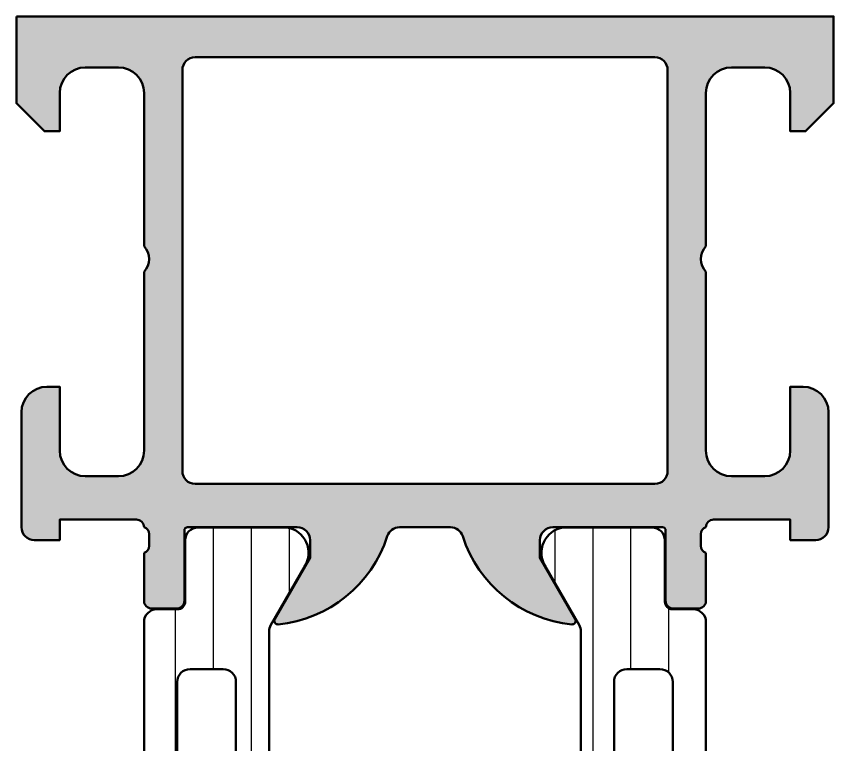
# Model space of a CAD drawing. Extents: x 0 to 76, y 0 to 84.8.
# Drawn here: x 22 to 54, y 56.29 to 84.8 of the extents above; entities that cross this region are included whole.
import ezdxf

# ---------------------------------------------------------------- set-up
doc = ezdxf.new("R2010")
doc.units = 0
for name, color, linetype, lineweight in [('0S-Alu contour', 7, 'Continuous', 50), ('0S-Alu hatch', 252, 'Continuous', 25), ('0S-Plastic contour', 254, 'Continuous', 50), ('0S-Plastic hatch', 253, 'Continuous', 25)]:
    doc.layers.add(name, color=color, linetype=linetype, lineweight=lineweight)
pattern_1 = [(90, (0, 0), (-1.4859, 0), [])]

# ---------------------------------------------------------------- blocks, each defined once
blk = doc.blocks.new('346720__4422668B_39AB_4146_8BAF_F5D1CC1859E6_')
at = {"layer": '0S-Alu hatch'}
h = blk.add_hatch(color=256, dxfattribs=at)
edge = h.paths.add_edge_path()
edge.add_line((21.99997015381813, 84.8), (21.99997015381813, 81.39996800422595))
edge.add_line((21.99997015381813, 81.39996800422595), (23.09994573975565, 80.29999217986988))
edge.add_line((23.09994573975565, 80.29999217986988), (23.69992132569314, 80.29999217986988))
edge.add_line((23.69992132569314, 80.29999217986988), (23.69992132569314, 81.80045018196031))
edge.add_ellipse((24.70000772496869, 81.80035615260196), major_axis=(-1.00008640369593, 0), ratio=1, start_angle=270.00494988615924, end_angle=359.99461298015063, ccw=False)
edge.add_line((24.69992132569315, 82.8004425525658), (25.99997015381814, 82.8004425525658))
edge.add_ellipse((25.9999153451299, 81.80038774426662), major_axis=(-1.00005480980111, 0), ratio=1, start_angle=180.002703004082, end_angle=269.99685986559155, ccw=False)
edge.add_line((26.99997015381814, 81.80043492317321), (26.99997015381814, 75.79999599456714))
edge.add_ellipse((26.47513081349977, 75.29999599456714), major_axis=(-0.7248836686985138, 0), ratio=1, start_angle=136.388423263687, end_angle=223.611576736313, ccw=False)
edge.add_line((26.99997015381814, 74.79999599456714), (26.99997015381814, 67.79999694824146))
edge.add_ellipse((25.99991135608916, 67.80005574597044), major_axis=(-1.000058799457467, 0), ratio=1, start_angle=90.003368663642, end_angle=179.996631336242, ccw=False)
edge.add_line((25.99997015381814, 66.79999694824146), (24.69992132569314, 66.79999694824146))
edge.add_ellipse((24.70000879626208, 67.8000844188104), major_axis=(-1.000087474394158, 0), ratio=1, start_angle=0.005011256110094564, end_angle=89.99498874391873, ccw=False)
edge.add_line((23.69992132569314, 67.79999694824096), (23.69992132569314, 70.29999599456714))
edge.add_line((23.69992132569314, 70.29999599456714), (23.19992132569313, 70.29999599456714))
edge.add_arc((23.20000879626209, 69.2999085239982), 1.000087474394163, 90.00501125608243, 179.9949887438899)
edge.add_line((22.19992132569314, 69.29999599456762), (22.1999823608494, 64.79999694824146))
edge.add_arc((22.69995162022874, 64.79997383660447), 0.499969259913529, 179.9973514386468, 270.0035228322333)
edge.add_line((22.69998236084941, 64.30000457763597), (23.69998236084938, 64.29999694824147))
edge.add_line((23.69998236084938, 64.29999694824147), (23.69998236084938, 65.09999237060474))
edge.add_line((23.69998236084938, 65.09999237060474), (26.70034399415018, 65.09999237060474))
edge.add_ellipse((26.70034399415021, 64.79999966585629), major_axis=(-0.2999927047484476, 0), ratio=1, start_angle=180, end_angle=270.0000000000054, ccw=False)
edge.add_ellipse((26.92150025235561, 64.5324790738632), major_axis=(-0.2788950563274072, 0), ratio=1, start_angle=178.8354106259004, end_angle=253.5801235805062, ccw=False)
edge.add_line((27.20033769889862, 64.52681066586482), (27.20033769889862, 64.0732166658648))
edge.add_ellipse((26.92146960325546, 64.06755600638773), major_axis=(-0.2789255417371366, 0), ratio=1, start_angle=106.4245945553536, end_angle=181.1628700728897, ccw=False)
edge.add_line((27.00033669889862, 63.8000126658648), (27.00033669889863, 61.92000166585629))
edge.add_arc((27.30033669889863, 61.92000166585629), 0.3000000000000007, 180, 270)
edge.add_line((27.30033669889863, 61.62000166585629), (28.28031101794141, 61.62000166585629))
edge.add_arc((28.28031101794142, 61.92000166585629), 0.2999999999999971, 269.9999999999993, 360)
edge.add_line((28.58031101794141, 61.92000166585629), (28.58031101794141, 64.67999966585629))
edge.add_ellipse((28.70031101794151, 64.67999966585629), major_axis=(-0.1200000000001005, 0), ratio=1, start_angle=269.008246278658, end_angle=360, ccw=False)
edge.add_line((28.70238803835717, 64.7999816894524), (33.00034399415017, 64.7999816894524))
edge.add_ellipse((33.00034399415018, 64.29998168945241), major_axis=(-0.4999999999999858, 0), ratio=1, start_angle=180, end_angle=270.0000000000008, ccw=False)
edge.add_line((33.50034399415017, 64.2999816894524), (33.50034399415017, 63.59998168945239))
edge.add_line((33.50034399415017, 63.59998168945239), (32.11884853652781, 61.20716136642485))
edge.add_arc((32.23846377879847, 61.13810147410069), 0.1381197846482961, 149.9999999999977, 275.6225775507925)
edge.add_arc((31.76212075297637, 65.9765905513002), 5.000000000000002, 275.6225775507935, 342.25158364393)
edge.add_ellipse((37.00034399415014, 64.29998168945242), major_axis=(-0.4999999999999569, 0), ratio=1, start_angle=269.99999999999676, end_angle=342.2515836439315, ccw=False)
edge.add_line((37.00034399415017, 64.7999816894524), (39.00034399415017, 64.7999816894524))
edge.add_ellipse((39.00034399415013, 64.29998168945241), major_axis=(-0.4999999999999858, 0), ratio=1, start_angle=197.7484163560639, end_angle=269.9999999999951, ccw=False)
edge.add_arc((44.23856723532392, 65.9765905513002), 5.000000000000007, 197.7484163560706, 264.3774224492071)
edge.add_arc((43.76222420950186, 61.13810147410069), 0.1381197846483014, 264.3774224492111, 390.0000000000023)
edge.add_line((43.88183945177252, 61.20716136642485), (42.50034399415016, 63.5999816894524))
edge.add_line((42.50034399415016, 63.5999816894524), (42.50034399415016, 64.2999816894524))
edge.add_ellipse((43.00034399415016, 64.29998168945241), major_axis=(-0.4999999999999929, 0), ratio=1, start_angle=269.9999999999992, end_angle=360, ccw=False)
edge.add_line((43.00034399415017, 64.7999816894524), (47.29829994994317, 64.7999816894524))
edge.add_ellipse((47.30037697035884, 64.67999966585629), major_axis=(-0.1200000000001009, 0), ratio=1, start_angle=180, end_angle=270.9917537213454, ccw=False)
edge.add_line((47.42037697035893, 64.67999966585629), (47.42037697035892, 61.92000166585629))
edge.add_arc((47.72037697035893, 61.92000166585629), 0.2999999999999971, 180, 270)
edge.add_line((47.72037697035893, 61.62000166585629), (48.70035128940172, 61.62000166585629))
edge.add_arc((48.70035128940172, 61.92000166585629), 0.2999999999999971, 270, 360)
edge.add_line((49.00035128940172, 61.92000166585629), (49.00035128940172, 63.8000126658648))
edge.add_ellipse((49.07921838504488, 64.06755600638776), major_axis=(-0.2789255417371648, 0), ratio=1, start_angle=-1.1628700728833792, end_angle=73.57540544464592, ccw=False)
edge.add_line((48.80035028940171, 64.0732166658648), (48.80035028940172, 64.5268106658648))
edge.add_ellipse((49.07918773594467, 64.53247907386319), major_axis=(-0.2788950563273386, 0), ratio=1, start_angle=-73.58012358051269, end_angle=1.1645893741003874, ccw=False)
edge.add_ellipse((49.30034399415019, 64.79999966585622), major_axis=(-0.2999927047485116, 0), ratio=1, start_angle=270.0000000000041, end_angle=360, ccw=False)
edge.add_line((49.30034399415017, 65.09999237060474), (52.29998774910928, 65.09999237060474))
edge.add_line((52.29998774910928, 65.09999237060474), (52.29998774910928, 64.29999694824146))
edge.add_line((52.29998774910928, 64.29999694824146), (53.29998780871392, 64.30000457763599))
edge.add_arc((53.30001853235962, 64.7999738386792), 0.4999692619872125, 269.9964791130871, 360.0026483238301)
edge.add_line((53.79998779381276, 64.79999694824247), (53.80004882896901, 69.29999599456714))
edge.add_arc((52.79996136181542, 69.29990852740964), 1.000087470978506, 0.0050110606829167, 89.9949915006661)
edge.add_line((52.80004878426552, 70.29999599456714), (52.30004878426552, 70.29999599456714))
edge.add_line((52.30004878426552, 70.29999599456714), (52.30004878426552, 67.79999694824146))
edge.add_ellipse((51.29996131369658, 67.8000844188104), major_axis=(-1.000087474394165, 0), ratio=1, start_angle=90.00501125608218, end_angle=179.99498874389, ccw=False)
edge.add_line((51.30004878426553, 66.79999694824146), (50.0000001945591, 66.79999694824146))
edge.add_ellipse((50.00005899228808, 67.80005574597044), major_axis=(-1.000058799457467, 0), ratio=1, start_angle=0.0033686637580103707, end_angle=89.9966313363584, ccw=False)
edge.add_line((49.0000001945591, 67.79999694823942), (49.00000019455911, 74.79999599456714))
edge.add_ellipse((49.52483953487746, 75.29999599456714), major_axis=(-0.7248836686985038, 0), ratio=1, start_angle=-43.61157673631379, end_angle=43.61157673631379, ccw=False)
edge.add_line((49.00000019455911, 75.79999599456714), (49.00000019455911, 81.80043492317127))
edge.add_ellipse((50.00005500324735, 81.80038774426662), major_axis=(-1.000054809801103, 0), ratio=1, start_angle=270.0031401344082, end_angle=359.997296995918, ccw=False)
edge.add_line((50.0000001945591, 82.8004425525658), (51.30004878426553, 82.8004425525658))
edge.add_ellipse((51.29996238498996, 81.80035615260196), major_axis=(-1.000086403695928, 0), ratio=1, start_angle=180.0053870199847, end_angle=269.99505011383974, ccw=False)
edge.add_line((52.30004878426552, 81.80045018196121), (52.30004878426552, 80.29999217986988))
edge.add_line((52.30004878426552, 80.29999217986988), (52.90002437020302, 80.29999217986988))
edge.add_line((52.90002437020302, 80.29999217986988), (54, 81.39996800422595))
edge.add_line((54, 81.39996800422595), (54, 84.8))
edge.add_line((54, 84.8), (21.99997015381813, 84.8))
edge = h.paths.add_edge_path()
edge.add_ellipse((28.99998815347482, 82.69999120329975), major_axis=(-0.500002740875127, 0), ratio=1, start_angle=270.00031407857136, end_angle=359.99968592151924, ccw=False)
edge.add_line((28.9999854126072, 83.19999394416736), (46.99998493577004, 83.19999394416737))
edge.add_ellipse((46.99998219490243, 82.69999120329975), major_axis=(-0.5000027408751199, 0), ratio=1, start_angle=180.0003140784808, end_angle=269.99968592142943, ccw=False)
edge.add_line((47.49998493577004, 82.69999394416736), (47.49998493577004, 66.99999389648443))
edge.add_ellipse((46.99998219490243, 66.99999663735124), major_axis=(-0.5000027408751199, 0), ratio=1, start_angle=90.00031407857063, end_angle=179.9996859215194, ccw=False)
edge.add_line((46.99998493577004, 66.49999389648364), (28.9999854126072, 66.49999389648364))
edge.add_ellipse((28.99998815347482, 66.99999663735126), major_axis=(-0.500002740875127, 0), ratio=1, start_angle=0.00031407848081244083, end_angle=89.9996859214279, ccw=False)
edge.add_line((28.4999854126072, 66.99999389648364), (28.4999854126072, 82.69999394416656))
at = {"layer": '0S-Alu contour', "color": 7}
for points in [[(21.99997015381813, 84.8), (21.99997015381813, 81.39996800422595), (23.09994573975565, 80.29999217986988), (23.69992132569314, 80.29999217986988), (23.69992132569314, 81.80045018196031)], [(52.30004878426552, 81.80045018196121), (52.30004878426552, 80.29999217986988), (52.90002437020302, 80.29999217986988), (54, 81.39996800422595), (54, 84.8), (21.99997015381813, 84.8)], [(28.9999854126072, 83.19999394416736), (46.99998493577004, 83.19999394416737)], [(24.69992132569315, 82.8004425525658), (25.99997015381814, 82.8004425525658)], [(28.4999854126072, 66.99999389648364), (28.4999854126072, 82.69999394416656)], [(47.49998493577004, 82.69999394416736), (47.49998493577004, 66.99999389648443)], [(50.0000001945591, 82.8004425525658), (51.30004878426553, 82.8004425525658)], [(26.99997015381814, 81.80043492317321), (26.99997015381814, 75.79999599456714)], [(49.00000019455911, 75.79999599456714), (49.00000019455911, 81.80043492317127)], [(26.99997015381814, 74.79999599456714), (26.99997015381814, 67.79999694824146)], [(49.0000001945591, 67.79999694823942), (49.00000019455911, 74.79999599456714)], [(23.69992132569314, 67.79999694824096), (23.69992132569314, 70.29999599456714), (23.19992132569313, 70.29999599456714)], [(52.80004878426552, 70.29999599456714), (52.30004878426552, 70.29999599456714), (52.30004878426552, 67.79999694824146)], [(22.19992132569314, 69.29999599456762), (22.1999823608494, 64.79999694824146)], [(53.79998779381276, 64.79999694824247), (53.80004882896901, 69.29999599456714)], [(25.99997015381814, 66.79999694824146), (24.69992132569314, 66.79999694824146)], [(51.30004878426553, 66.79999694824146), (50.0000001945591, 66.79999694824146)], [(46.99998493577004, 66.49999389648364), (28.9999854126072, 66.49999389648364)], [(22.69998236084941, 64.30000457763597), (23.69998236084938, 64.29999694824147), (23.69998236084938, 65.09999237060474), (26.70034399415018, 65.09999237060474)], [(49.30034399415017, 65.09999237060474), (52.29998774910928, 65.09999237060474), (52.29998774910928, 64.29999694824146), (53.29998780871392, 64.30000457763599)], [(28.58031101794141, 61.92000166585629), (28.58031101794141, 64.67999966585629)], [(28.70238803835717, 64.7999816894524), (33.00034399415017, 64.7999816894524)], [(37.00034399415017, 64.7999816894524), (39.00034399415017, 64.7999816894524)], [(43.00034399415017, 64.7999816894524), (47.29829994994317, 64.7999816894524)], [(47.42037697035893, 64.67999966585629), (47.42037697035892, 61.92000166585629)], [(27.20033769889862, 64.52681066586482), (27.20033769889862, 64.0732166658648)], [(48.80035028940171, 64.0732166658648), (48.80035028940172, 64.5268106658648)], [(33.50034399415017, 64.2999816894524), (33.50034399415017, 63.59998168945239), (32.11884853652781, 61.20716136642485)], [(43.88183945177252, 61.20716136642485), (42.50034399415016, 63.5999816894524), (42.50034399415016, 64.2999816894524)], [(27.00033669889862, 63.8000126658648), (27.00033669889863, 61.92000166585629)], [(49.00035128940172, 61.92000166585629), (49.00035128940172, 63.8000126658648)], [(27.30033669889863, 61.62000166585629), (28.28031101794141, 61.62000166585629)], [(47.72037697035893, 61.62000166585629), (48.70035128940172, 61.62000166585629)]]:
    blk.add_lwpolyline(points, dxfattribs=at)
at = {"layer": '0S-Alu contour', "color": 7, "extrusion": (0, 0, -1)}
for centre, radius, start, end in [((-28.99998815347482, 82.69999120329975), 0.500002740875127, 0.0003140784807261, 89.99968592142865), ((-46.99998219490243, 82.69999120329975), 0.5000027408751199, 90.00031407857054, 179.9996859215192), ((-24.70000772496869, 81.80035615260196), 1.00008640369593, 0.0053870198493499, 89.99505011384076), ((-25.9999153451299, 81.80038774426662), 1.00005480980111, 90.00314013440845, 179.997296995918), ((-50.00005500324735, 81.80038774426662), 1.000054809801103, 0.0027030040819815, 89.99685986559176), ((-51.29996238498996, 81.80035615260196), 1.000086403695928, 90.00494988616028, 179.9946129800153), ((-26.47513081349977, 75.29999599456714), 0.7248836686985141, 136.388423263687, 223.6115767363131), ((-49.52483953487746, 75.29999599456714), 0.7248836686985038, 316.3884232636862, 43.61157673631377), ((-24.70000879626208, 67.8000844188104), 1.000087474394158, 270.0050112560814, 359.9949887438899), ((-25.99991135608916, 67.80005574597044), 1.000058799457467, 180.003368663758, 269.996631336358), ((-50.00005899228808, 67.80005574597044), 1.000058799457467, 270.0033686636416, 359.996631336242), ((-51.29996131369658, 67.8000844188104), 1.000087474394165, 180.0050112561101, 269.9949887439178), ((-28.99998815347482, 66.99999663735126), 0.500002740875127, 270.0003140785721, 359.9996859215192), ((-46.99998219490243, 66.99999663735124), 0.5000027408751199, 180.0003140784807, 269.9996859214294), ((-26.70034399415021, 64.79999966585629), 0.2999927047484476, 89.99999999999459, 180), ((-49.30034399415019, 64.79999966585622), 0.2999927047485116, 0, 89.99999999999594), ((-26.92150025235561, 64.5324790738632), 0.2788950563274072, 106.4198764194938, 181.1645893740997), ((-28.70031101794151, 64.67999966585629), 0.1200000000001005, 0, 90.99175372134201), ((-33.00034399415018, 64.29998168945241), 0.4999999999999858, 89.9999999999992, 180), ((-37.00034399415014, 64.29998168945242), 0.4999999999999569, 17.74841635606847, 90.00000000000325), ((-39.00034399415013, 64.29998168945241), 0.4999999999999858, 90.00000000000487, 162.2515836439361), ((-43.00034399415016, 64.29998168945241), 0.4999999999999929, 0, 90.00000000000081), ((-47.30037697035884, 64.67999966585629), 0.1200000000001009, 89.00824627865461, 180), ((-49.07918773594467, 64.53247907386319), 0.2788950563273386, 358.8354106258996, 73.5801235805127), ((-26.92146960325546, 64.06755600638773), 0.2789255417371366, 178.8371299271103, 253.5754054446464), ((-49.07921838504488, 64.06755600638776), 0.2789255417371648, 286.4245945553541, 1.162870072883403)]:
    blk.add_arc(centre, radius, start, end, dxfattribs=at)
at = {"layer": '0S-Alu contour', "color": 7}
for centre, radius, start, end in [((23.20000879626209, 69.2999085239982), 1.000087474394163, 90.00501125608243, 179.9949887438899), ((52.79996136181542, 69.29990852740964), 1.000087470978506, 0.0050110606829167, 89.9949915006661), ((22.69995162022874, 64.79997383660447), 0.499969259913529, 179.9973514386468, 270.0035228322333), ((53.30001853235962, 64.7999738386792), 0.4999692619872125, 269.9964791130871, 0.0026483238301195), ((31.76212075297637, 65.9765905513002), 5.000000000000002, 275.6225775507935, 342.25158364393), ((44.23856723532392, 65.9765905513002), 5.000000000000007, 197.7484163560706, 264.3774224492071), ((27.30033669889863, 61.92000166585629), 0.3000000000000007, 180, 270), ((28.28031101794142, 61.92000166585629), 0.2999999999999971, 269.9999999999993, 0), ((47.72037697035893, 61.92000166585629), 0.2999999999999971, 180, 270), ((48.70035128940172, 61.92000166585629), 0.2999999999999971, 270, 0), ((32.23846377879847, 61.13810147410069), 0.1381197846482961, 149.9999999999977, 275.6225775507925), ((43.76222420950186, 61.13810147410069), 0.1381197846483014, 264.3774224492111, 30.00000000000228)]:
    blk.add_arc(centre, radius, start, end, dxfattribs=at)
blk = doc.blocks.new('284043__C28362EA_06DC_44C6_A4C4_F25990071336___A6CBD9E6_60FF_4466_8C87_4C7760995393_')
at = {"layer": '0S-Plastic hatch'}
h = blk.add_hatch(dxfattribs=at)
h.set_pattern_fill('ANSI31', color=256, scale=0.4680000000000001, angle=45, style=0)
h.set_pattern_definition(pattern_1)
edge = h.paths.add_edge_path()
edge.add_line((26.99888731070525, 61.08986397733502), (27, 21.00985959201421))
edge.add_arc((27.49999732085985, 21.00987502339851), 0.4999973210979823, 180.001768315893, 270.0023822799112)
edge.add_line((27.50001811006254, 20.50987770273273), (28.31034944287745, 20.50990632915092))
edge.add_ellipse((28.31036030911176, 20.20990632934771), major_axis=(-0.3000000000000041, 0), ratio=1, start_angle=180.0020752978986, end_angle=270.00207529788406, ccw=False)
edge.add_line((28.61036030891497, 20.2099171955821), (28.61011528833415, 17.80991880219655))
edge.add_arc((29.11011126554038, 17.80993427281631), 0.4999959774455781, 180.0017728167248, 270.0023777790721)
edge.add_line((29.11013201541029, 17.30993829580129), (32.58667351121613, 17.31006494326537))
edge.add_arc((32.44432701033435, 18.29987786273608), 0.99999607092448, 278.1836833497857, 392.7290913977266)
edge.add_line((33.28556007655461, 18.84054325848661), (31.9670076470982, 21.12415234773598))
edge.add_ellipse((32.40001130835028, 21.37416800593038), major_axis=(-0.5000000000000807, 0), ratio=1, start_angle=0.0021352027151237962, end_angle=30.002071897229428, ccw=False)
edge.add_line((31.90001130869739, 21.37414937277159), (31.89892499626632, 60.72592916200743))
edge.add_ellipse((32.39892499595703, 60.72594674962925), major_axis=(-0.5000000000000324, 0), ratio=1, start_angle=-29.997921301461417, end_angle=0.002015393048509395, ccw=False)
edge.add_line((31.96590322431634, 60.97593103970604), (33.28429022210339, 63.25963564096112))
edge.add_arc((32.4430179914446, 63.8002400950556), 0.999996070924482, 327.2750591980466, 441.8204672459869)
edge.add_line((32.58529278835882, 64.79006332373201), (29.10875129255297, 64.78993667626791))
edge.add_arc((29.10876676317272, 64.2899406990617), 0.4999959774455604, 90.00177281669951, 180.0023777790715)
edge.add_line((28.60877078615772, 64.28991994919178), (28.60918966637052, 61.88992157985331))
edge.add_ellipse((28.30918966656732, 61.88991071361898), major_axis=(-0.2999999999999899, 0), ratio=1, start_angle=90.00207529788412, end_angle=180.0020752978986, ccw=False)
edge.add_line((28.30920053280163, 61.58991071381578), (27.49886919998673, 61.58988208739758))
edge.add_arc((27.49888463137103, 61.08988476653774), 0.4999973210979694, 90.00176831586008, 180.0023822800018)
edge = h.paths.add_edge_path()
edge.add_line((28.29946205385693, 48.24110931909853), (28.29946205385693, 58.74862950800872))
edge.add_ellipse((28.79944679506786, 58.74862950801391), major_axis=(-0.4999847412109306, 0), ratio=1, start_angle=269.9999999999992, end_angle=360, ccw=False)
edge.add_line((28.79944679506787, 59.24861424922484), (30.09945747622021, 59.24861424922484))
edge.add_ellipse((30.09945747622022, 58.74859899043578), major_axis=(-0.5000152587890554, 0), ratio=1, start_angle=180, end_angle=270.0000000000008, ccw=False)
edge.add_line((30.59947273500928, 58.74859899043059), (30.59947273500927, 48.24110931910606))
edge.add_ellipse((30.09947637436595, 48.24110567974699), major_axis=(-0.4999963606565682, 0), ratio=1, start_angle=89.9995829574089, end_angle=180.0004170428646, ccw=False)
edge.add_line((30.09947273500927, 47.74110931910366), (28.79947862874136, 47.74110931910366))
edge.add_ellipse((28.79946205594455, 48.24110932091663), major_axis=(-0.5000000020876216, 0), ratio=1, start_angle=0, end_angle=90.00189910261582, ccw=False)
edge = h.paths.add_edge_path()
edge.add_line((28.29946205385692, 35.84110321558278), (28.29946205385693, 46.24110931909847))
edge.add_ellipse((28.79946205385693, 46.24110931910367), major_axis=(-0.5, 0), ratio=1, start_angle=270, end_angle=360, ccw=False)
edge.add_line((28.79946205385693, 46.74110931910367), (30.09947273500929, 46.74110931910367))
edge.add_ellipse((30.09947273500928, 46.24110931910368), major_axis=(-0.4999999999999894, 0), ratio=1, start_angle=180, end_angle=269.9999999999996, ccw=False)
edge.add_line((30.59947273500927, 46.24110931909848), (30.59947273500927, 35.84110321558801))
edge.add_ellipse((30.09947273500926, 35.84110321558801), major_axis=(-0.5000000000000142, 0), ratio=1, start_angle=90.000000001192, end_angle=180, ccw=False)
edge.add_line((30.09947273501966, 35.34110321558799), (28.79946205386733, 35.34110321558799))
edge.add_ellipse((28.79946205385691, 35.84110321558799), major_axis=(-0.5, 0), ratio=1, start_angle=0, end_angle=90.00000000119371, ccw=False)
edge = h.paths.add_edge_path()
edge.add_line((28.29946205384654, 23.35110931979698), (28.29946205384654, 33.84110321628124))
edge.add_ellipse((28.79946205600385, 33.84110321440379), major_axis=(-0.5000000021573073, 0), ratio=1, start_angle=269.9981009105044, end_angle=360, ccw=False)
edge.add_line((28.79947862868616, 34.34110321628644), (30.0994727349989, 34.34110321628646))
edge.add_ellipse((30.09947637435562, 33.84110685564319), major_axis=(-0.4999963606565109, 0), ratio=1, start_angle=179.9995829571355, end_angle=270.0004170425959, ccw=False)
edge.add_line((30.59947273499889, 33.84110321628643), (30.59947273499889, 23.35110931980457))
edge.add_ellipse((30.09947637435551, 23.3511056804455), major_axis=(-0.4999963606566215, 0), ratio=1, start_angle=89.9995829574151, end_angle=180.0004170428646, ccw=False)
edge.add_line((30.09947273499888, 22.85110931980213), (28.79947862873098, 22.85110931980213))
edge.add_ellipse((28.79946205593416, 23.3511093216151), major_axis=(-0.5000000020876207, 0), ratio=1, start_angle=0, end_angle=90.00189910261747, ccw=False)
at = {"layer": '0S-Alu contour', "color": 7}
for points in [[(28.79944679506787, 59.24861424922484), (30.09945747622021, 59.24861424922484)], [(28.29946205385693, 48.24110931909853), (28.29946205385693, 58.74862950800872)], [(30.59947273500928, 58.74859899043059), (30.59947273500927, 48.24110931910606)], [(30.09947273500927, 47.74110931910366), (28.79947862874136, 47.74110931910366)], [(28.79946205385693, 46.74110931910367), (30.09947273500929, 46.74110931910367)], [(28.29946205385692, 35.84110321558278), (28.29946205385693, 46.24110931909847)], [(30.59947273500927, 46.24110931909848), (30.59947273500927, 35.84110321558801)], [(30.09947273501966, 35.34110321558799), (28.79946205386733, 35.34110321558799)], [(28.79947862868616, 34.34110321628644), (30.0994727349989, 34.34110321628646)], [(28.29946205384654, 23.35110931979698), (28.29946205384654, 33.84110321628124)], [(30.59947273499889, 33.84110321628643), (30.59947273499889, 23.35110931980457)], [(30.09947273499888, 22.85110931980213), (28.79947862873098, 22.85110931980213)]]:
    blk.add_lwpolyline(points, dxfattribs=at)
at = {"layer": '0S-Alu contour', "color": 7, "extrusion": (0, 0, -1)}
for centre, radius, start, end in [((-28.79944679506786, 58.74862950801391), 0.4999847412109306, 0, 90.00000000000081), ((-30.09945747622022, 58.74859899043578), 0.5000152587890554, 89.9999999999992, 180), ((-28.79946205594455, 48.24110932091663), 0.5000000020876216, 269.9981008973842, 0), ((-30.09947637436595, 48.24110567974699), 0.4999963606565682, 179.9995829571354, 270.0004170425911), ((-28.79946205385693, 46.24110931910367), 0.5, 0, 90), ((-30.09947273500928, 46.24110931910368), 0.4999999999999894, 90.0000000000004, 180), ((-28.79946205385691, 35.84110321558799), 0.5, 269.9999999988063, 0), ((-30.09947273500926, 35.84110321558801), 0.5000000000000142, 180, 269.999999998808), ((-28.79946205600385, 33.84110321440379), 0.5000000021573073, 0, 90.00189908949562), ((-30.09947637435562, 33.84110685564319), 0.4999963606565109, 89.99958295740409, 180.0004170428646), ((-28.79946205593416, 23.3511093216151), 0.5000000020876207, 269.9981008973825, 0), ((-30.09947637435551, 23.3511056804455), 0.4999963606566215, 179.9995829571354, 270.0004170425849)]:
    blk.add_arc(centre, radius, start, end, dxfattribs=at)
at = {"layer": '0S-Plastic contour', "color": 7}
for points in [[(32.58529278835882, 64.79006332373201), (29.10875129255297, 64.78993667626791)], [(28.60877078615772, 64.28991994919178), (28.60918966637052, 61.88992157985331)], [(31.96590322431634, 60.97593103970604), (33.28429022210339, 63.25963564096112)], [(28.30920053280163, 61.58991071381578), (27.49886919998673, 61.58988208739758)], [(26.99888731070525, 61.08986397733502), (27, 21.00985959201421)], [(31.90001130869739, 21.37414937277159), (31.89892499626632, 60.72592916200743)], [(33.28556007655461, 18.84054325848661), (31.9670076470982, 21.12415234773598)], [(27.50001811006254, 20.50987770273273), (28.31034944287745, 20.50990632915092)], [(28.61036030891497, 20.2099171955821), (28.61011528833415, 17.80991880219655)], [(29.11013201541029, 17.30993829580129), (32.58667351121613, 17.31006494326537)]]:
    blk.add_lwpolyline(points, dxfattribs=at)
for centre, radius, start, end in [((29.10876676317272, 64.2899406990617), 0.4999959774455604, 90.00177281669951, 180.0023777790715), ((32.4430179914446, 63.8002400950556), 0.999996070924482, 327.2750591980466, 81.82046724598695), ((27.49888463137103, 61.08988476653774), 0.4999973210979694, 90.00176831586008, 180.0023822800018), ((27.49999732085985, 21.00987502339851), 0.4999973210979823, 180.001768315893, 270.0023822799112), ((32.44432701033435, 18.29987786273608), 0.99999607092448, 278.1836833497857, 32.72909139772663), ((29.11011126554038, 17.80993427281631), 0.4999959774455781, 180.0017728167248, 270.0023777790721)]:
    blk.add_arc(centre, radius, start, end, dxfattribs=at)
at = {"layer": '0S-Plastic contour', "color": 7, "extrusion": (0, 0, -1)}
for centre, radius, start, end in [((-28.30918966656732, 61.88991071361898), 0.2999999999999899, 179.9979247021014, 269.9979247021159), ((-32.39892499595703, 60.72594674962925), 0.5000000000000324, 359.9979846069515, 29.99792130146136), ((-32.40001130835028, 21.37416800593038), 0.5000000000000807, 329.9979281027706, 359.9978647972849), ((-28.31036030911176, 20.20990632934771), 0.3000000000000041, 89.99792470211591, 179.9979247021014)]:
    blk.add_arc(centre, radius, start, end, dxfattribs=at)
blk = doc.blocks.new('284043__C3A921E4_3674_4649_A752_D5283570AB9F___AE68AA11_C96F_4579_82CE_74C4E5304257_')
at = {"layer": '0S-Plastic hatch'}
h = blk.add_hatch(dxfattribs=at)
h.set_pattern_fill('ANSI31', color=256, scale=0.4680000000000001, angle=45, style=0)
h.set_pattern_definition(pattern_1)
edge = h.paths.add_edge_path()
edge.add_line((49.00111268929475, 61.08986397733502), (49.00000000000001, 21.00985959201421))
edge.add_ellipse((48.50000267914015, 21.00987502339852), major_axis=(-0.4999973210979907, 0), ratio=1, start_angle=89.99761772008958, end_angle=179.998231684107, ccw=False)
edge.add_line((48.49998188993747, 20.50987770273273), (47.68965055712256, 20.50990632915092))
edge.add_arc((47.68963969088823, 20.20990632934774), 0.2999999999999899, 89.99792470211251, 179.9979247021014)
edge.add_line((47.38963969108503, 20.20991719558212), (47.38988471166585, 17.80991880219655))
edge.add_ellipse((46.88988873445964, 17.80993427281628), major_axis=(-0.4999959774455533, 0), ratio=1, start_angle=89.99762222092471, end_angle=179.9982271832753, ccw=False)
edge.add_line((46.88986798458971, 17.30993829580129), (43.41332648878387, 17.31006494326537))
edge.add_ellipse((43.55567298966565, 18.29987786273607), major_axis=(-0.999996070924476, 0), ratio=1, start_angle=-32.729091397726904, end_angle=81.81631665021467, ccw=False)
edge.add_line((42.71443992344541, 18.8405432584866), (44.0329923529018, 21.12415234773598))
edge.add_arc((43.59998869176433, 21.37416800589589), 0.499999999940903, 329.9979280996269, 359.9978648012108)
edge.add_line((44.09998869135804, 21.37414937277136), (44.10107500373369, 60.72592916200743))
edge.add_arc((43.60107500407229, 60.72594674963539), 0.4999999999851931, 359.997984606409, 389.9979213025304)
edge.add_line((44.03409677569546, 60.97593103971284), (42.71570977789662, 63.25963564096112))
edge.add_ellipse((43.55698200855538, 63.80024009505561), major_axis=(-0.9999960709244716, 0), ratio=1, start_angle=-81.82046724598803, end_angle=32.7249408019548, ccw=False)
edge.add_line((43.41470721164119, 64.79006332373201), (46.89124870744704, 64.78993667626791))
edge.add_ellipse((46.89123323682728, 64.28994069906173), major_axis=(-0.499995977445539, 0), ratio=1, start_angle=179.9976222209286, end_angle=269.99822718330086, ccw=False)
edge.add_line((47.39122921384227, 64.28991994919181), (47.39081033362949, 61.88992157985331))
edge.add_arc((47.69081033343277, 61.88991071361902), 0.3000000000000325, 179.9979247021014, 269.9979247021003)
edge.add_line((47.69079946719838, 61.58991071381578), (48.50113080001328, 61.58988208739758))
edge.add_ellipse((48.50111536862894, 61.0898847665377), major_axis=(-0.499997321098005, 0), ratio=1, start_angle=179.9976177199983, end_angle=269.9982316841358, ccw=False)
edge = h.paths.add_edge_path()
edge.add_line((45.40052726499073, 58.74859899043059), (45.40052726499073, 48.24110931910367))
edge.add_arc((45.90052362563401, 48.24110567974697), 0.4999963606565464, 179.9995829571354, 270.0004170425959)
edge.add_line((45.90052726499073, 47.74110931910366), (47.20052137125865, 47.74110931910366))
edge.add_arc((47.20053794405548, 48.2411093209166), 0.5000000020875959, 269.9981008973813, 360)
edge.add_line((47.70053794614308, 48.2411093209166), (47.70053794614308, 58.74862950800872))
edge.add_arc((47.20055320493217, 58.74862950801393), 0.4999847412109162, 0, 90.00000000000325)
edge.add_line((47.20055320493214, 59.24861424922484), (45.9005425237798, 59.24861424922484))
edge.add_arc((45.90054252377974, 58.74859899043583), 0.5000152587890128, 89.99999999999429, 180)
edge = h.paths.add_edge_path()
edge.add_line((45.40052726499073, 46.24110931909848), (45.40052726499073, 35.84110321558279))
edge.add_arc((45.90052726499073, 35.84110321558799), 0.5, 180, 269.9999999988104)
edge.add_line((45.90052726498035, 35.34110321558799), (47.20053794613267, 35.34110321558799))
edge.add_arc((47.20053794614308, 35.84110321558801), 0.5000000000000071, 269.9999999988071, 360)
edge.add_line((47.70053794614309, 35.84110321558801), (47.70053794614308, 46.24110931909847))
edge.add_arc((47.20053794614304, 46.24110931910365), 0.5000000000000142, 0, 89.99999999999511)
edge.add_line((47.20053794614307, 46.74110931910367), (45.90052726499072, 46.74110931910367))
edge.add_arc((45.90052726499071, 46.2411093191037), 0.4999999999999787, 89.9999999999992, 180)
edge = h.paths.add_edge_path()
edge.add_line((45.40052726500112, 33.84110321628642), (45.40052726500112, 23.35110931980213))
edge.add_arc((45.90052362564449, 23.3511056804455), 0.4999963606566175, 179.9995829571354, 270.0004170425854)
edge.add_line((45.90052726500112, 22.85110931980212), (47.20052137126902, 22.85110931980213))
edge.add_arc((47.20053794406585, 23.35110932161509), 0.5000000020876172, 269.9981008973821, 360)
edge.add_line((47.70053794615346, 23.35110932161509), (47.70053794615346, 33.84110321628123))
edge.add_arc((47.20053794399617, 33.8411032144038), 0.5000000021573007, 0, 90.00189908949723)
edge.add_line((47.20052137131385, 34.34110321628644), (45.9005272650011, 34.34110321628645))
edge.add_arc((45.90052362564443, 33.84110685564313), 0.4999963606565535, 89.99958295740896, 180.0004170428646)
at = {"layer": '0S-Alu contour', "color": 7}
for points in [[(47.20055320493214, 59.24861424922484), (45.9005425237798, 59.24861424922484)], [(45.40052726499073, 58.74859899043059), (45.40052726499073, 48.24110931910367)], [(47.70053794614308, 48.2411093209166), (47.70053794614308, 58.74862950800872)], [(45.90052726499073, 47.74110931910366), (47.20052137125865, 47.74110931910366)], [(47.20053794614307, 46.74110931910367), (45.90052726499072, 46.74110931910367)], [(45.40052726499073, 46.24110931909848), (45.40052726499073, 35.84110321558279)], [(47.70053794614309, 35.84110321558801), (47.70053794614308, 46.24110931909847)], [(45.90052726498035, 35.34110321558799), (47.20053794613267, 35.34110321558799)], [(47.20052137131385, 34.34110321628644), (45.9005272650011, 34.34110321628645)], [(45.40052726500112, 33.84110321628642), (45.40052726500112, 23.35110931980213)], [(47.70053794615346, 23.35110932161509), (47.70053794615346, 33.84110321628123)], [(45.90052726500112, 22.85110931980212), (47.20052137126902, 22.85110931980213)]]:
    blk.add_lwpolyline(points, dxfattribs=at)
for centre, radius, start, end in [((45.90054252377974, 58.74859899043583), 0.5000152587890128, 89.99999999999429, 180), ((47.20055320493217, 58.74862950801393), 0.4999847412109162, 0, 90.00000000000325), ((45.90052362563401, 48.24110567974697), 0.4999963606565464, 179.9995829571354, 270.0004170425959), ((47.20053794405548, 48.2411093209166), 0.5000000020875959, 269.9981008973813, 0), ((45.90052726499071, 46.2411093191037), 0.4999999999999787, 89.9999999999992, 180), ((47.20053794614304, 46.24110931910365), 0.5000000000000142, 0, 89.99999999999511), ((45.90052726499073, 35.84110321558799), 0.5, 180, 269.9999999988104), ((47.20053794614308, 35.84110321558801), 0.5000000000000071, 269.9999999988071, 0), ((45.90052362564443, 33.84110685564313), 0.4999963606565535, 89.99958295740896, 180.0004170428646), ((47.20053794399617, 33.8411032144038), 0.5000000021573007, 0, 90.00189908949723), ((45.90052362564449, 23.3511056804455), 0.4999963606566175, 179.9995829571354, 270.0004170425854), ((47.20053794406585, 23.35110932161509), 0.5000000020876172, 269.9981008973821, 0)]:
    blk.add_arc(centre, radius, start, end, dxfattribs=at)
at = {"layer": '0S-Plastic contour', "color": 7}
for points in [[(43.41470721164119, 64.79006332373201), (46.89124870744704, 64.78993667626791)], [(47.39122921384227, 64.28991994919181), (47.39081033362949, 61.88992157985331)], [(44.03409677569546, 60.97593103971284), (42.71570977789662, 63.25963564096112)], [(47.69079946719838, 61.58991071381578), (48.50113080001328, 61.58988208739758)], [(49.00111268929475, 61.08986397733502), (49.00000000000001, 21.00985959201421)], [(44.09998869135804, 21.37414937277136), (44.10107500373369, 60.72592916200743)], [(42.71443992344541, 18.8405432584866), (44.0329923529018, 21.12415234773598)], [(48.49998188993747, 20.50987770273273), (47.68965055712256, 20.50990632915092)], [(47.38963969108503, 20.20991719558212), (47.38988471166585, 17.80991880219655)], [(46.88986798458971, 17.30993829580129), (43.41332648878387, 17.31006494326537)]]:
    blk.add_lwpolyline(points, dxfattribs=at)
at = {"layer": '0S-Plastic contour', "color": 7, "extrusion": (0, 0, -1)}
for centre, radius, start, end in [((-43.55698200855538, 63.80024009505561), 0.9999960709244716, 327.2750591980452, 81.82046724598803), ((-46.89123323682728, 64.28994069906173), 0.499995977445539, 90.00177281669913, 180.0023777790715), ((-48.50111536862894, 61.0898847665377), 0.499997321098005, 90.00176831586415, 180.0023822800018), ((-48.50000267914015, 21.00987502339852), 0.4999973210979907, 180.001768315893, 270.0023822799104), ((-43.55567298966565, 18.29987786273607), 0.999996070924476, 278.1836833497854, 32.72909139772687), ((-46.88988873445964, 17.80993427281628), 0.4999959774455533, 180.0017728167248, 270.0023777790753)]:
    blk.add_arc(centre, radius, start, end, dxfattribs=at)
at = {"layer": '0S-Plastic contour', "color": 7}
for centre, radius, start, end in [((47.69081033343277, 61.88991071361902), 0.3000000000000325, 179.9979247021014, 269.9979247021003), ((43.60107500407229, 60.72594674963539), 0.4999999999851931, 359.997984606409, 29.99792130253041), ((43.59998869176433, 21.37416800589589), 0.499999999940903, 329.9979280996269, 359.9978648012108), ((47.68963969088823, 20.20990632934774), 0.2999999999999899, 89.99792470211251, 179.9979247021014)]:
    blk.add_arc(centre, radius, start, end, dxfattribs=at)
blk = doc.blocks.new('382540__0B57A763_C048_47C2_B9B6_653AF185C6E3_')
at = {"layer": '0S-Alu contour', "color": 7}
blk.add_blockref('346720__4422668B_39AB_4146_8BAF_F5D1CC1859E6_', (0, 0), dxfattribs=at)
at = {"layer": '0S-Plastic contour', "color": 7}
for name in ['284043__C28362EA_06DC_44C6_A4C4_F25990071336___A6CBD9E6_60FF_4466_8C87_4C7760995393_', '284043__C3A921E4_3674_4649_A752_D5283570AB9F___AE68AA11_C96F_4579_82CE_74C4E5304257_']:
    blk.add_blockref(name, (0, 0), dxfattribs=at)

msp = doc.modelspace()

# ---------------------------------------------------------------- block references
at = {"layer": '0S-Alu contour', "color": 7}
msp.add_blockref('382540__0B57A763_C048_47C2_B9B6_653AF185C6E3_', (0, 0), dxfattribs=at)

doc.saveas('drawing.dxf')
